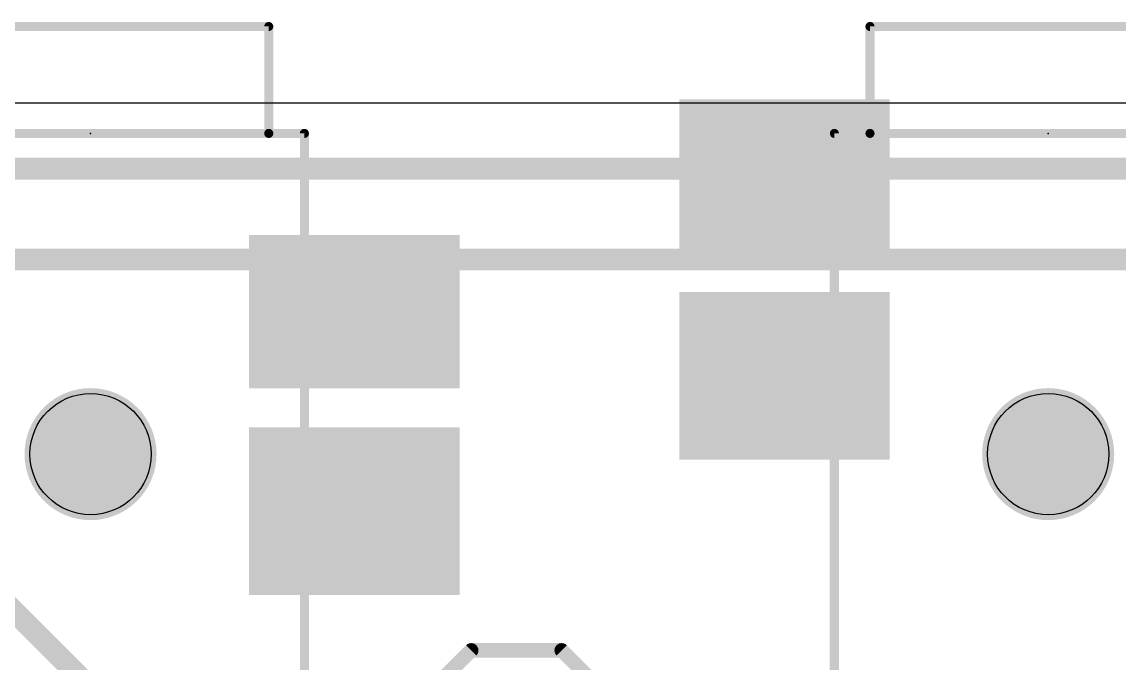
# Model space of a CAD drawing. Extents: x -76 to 580, y -41 to 95.
# Drawn here: x 352.59 to 367.98, y 26.51 to 35.5 of the extents above; entities that cross this region are included whole.
import ezdxf

# ---------------------------------------------------------------- set-up
doc = ezdxf.new("R2010")
doc.units = 0
for name, color, linetype in [('1', 22, 'CONTINUOUS'), ('16', 175, 'CONTINUOUS'), ('20', 7, 'CONTINUOUS'), ('23', 7, 'CONTINUOUS'), ('29', 253, 'CONTINUOUS'), ('30', 253, 'CONTINUOUS'), ('31', 253, 'CONTINUOUS'), ('51', 53, 'CONTINUOUS')]:
    doc.layers.add(name, color=color, linetype=linetype)

# ---------------------------------------------------------------- blocks, each defined once
blk = doc.blocks.new('RECT')
blk.add_solid([(-0.5, -0.5), (0.5, -0.5), (-0.5, 0.5), (0.5, 0.5)])

msp = doc.modelspace()

# ---------------------------------------------------------------- linework, layer by layer
at = {"layer": '16', "const_width": 0.3048}
for points in [[(370.3118, 33.4462), (315.5818, 33.4462)], [(369.7461, 32.1734), (340.1891, 32.1734)], [(357.8667, 21.8496), (349.8057, 29.9106)]]:
    msp.add_lwpolyline(points, dxfattribs=at)
at = {"layer": '20'}
msp.add_line((508.6926, 34.3654), (-51.9016, 34.3654), dxfattribs=at)
for centre in [(353.5534, 29.4411), (366.9884, 29.4411)]:
    msp.add_circle(centre, 0.85, dxfattribs=at)
at = {"layer": '23'}
for p in [(353.5534, 33.9411), (366.9884, 33.9411)]:
    msp.add_point(p, dxfattribs=at)
at = {"layer": '29', "const_width": 0.9262}
for points in [[(353.5534, 28.978, 1), (353.5534, 29.9042, 1), (353.5534, 28.978)], [(366.9884, 28.978, 1), (366.9884, 29.9042, 1), (366.9884, 28.978)]]:
    msp.add_lwpolyline(points, format="xyb", dxfattribs=at)
at = {"layer": '30', "const_width": 0.9262}
for points in [[(353.5534, 28.978, 1), (353.5534, 29.9042, 1), (353.5534, 28.978)], [(366.9884, 28.978, 1), (366.9884, 29.9042, 1), (366.9884, 28.978)]]:
    msp.add_lwpolyline(points, format="xyb", dxfattribs=at)
at = {"layer": '51'}
for points, const_width in [([(356.0534, 35.4411), (351.0534, 35.4411)], 0.127), ([(356.0534, 35.4411), (356.0534, 33.9411)], 0.127), ([(369.4884, 35.4411), (364.4884, 35.4411)], 0.127), ([(364.4884, 35.4411), (364.4884, 33.9411)], 0.127), ([(356.0534, 33.9411), (351.0534, 33.9411)], 0.127), ([(356.5534, 33.9411), (356.0534, 33.9411)], 0.127), ([(356.5534, 33.9411), (356.5534, 18.4411)], 0.127), ([(364.4884, 33.9411), (363.9884, 33.9411)], 0.127), ([(363.9884, 18.4411), (363.9884, 33.9411)], 0.127), ([(369.4884, 33.9411), (364.4884, 33.9411)], 0.127), ([(358.2584, 26.0527), (358.8934, 26.6877)], 0.2032), ([(358.8934, 26.6877), (360.1634, 26.6877)], 0.2032), ([(360.1634, 26.6877), (360.7984, 26.0527)], 0.2032)]:
    msp.add_lwpolyline(points, dxfattribs=dict(at, const_width=const_width))
for points, const_width in [([(356.0851, 35.4411, 1), (356.0216, 35.4411)], 0.0635), ([(356.0534, 35.4094, 1), (356.0534, 35.4729)], 0.0635), ([(364.4884, 35.4729, 1), (364.4884, 35.4094)], 0.0635), ([(364.5202, 35.4411, 1), (364.4567, 35.4411)], 0.0635), ([(356.0534, 33.9729, 1), (356.0534, 33.9094)], 0.0635), ([(356.0216, 33.9411, 1), (356.0851, 33.9411)], 0.0635), ([(356.0534, 33.9094, 1), (356.0534, 33.9729)], 0.0635), ([(356.5851, 33.9411, 1), (356.5216, 33.9411)], 0.0635), ([(356.5534, 33.9094, 1), (356.5534, 33.9729)], 0.0635), ([(363.9884, 33.9729, 1), (363.9884, 33.9094)], 0.0635), ([(364.0202, 33.9411, 1), (363.9567, 33.9411)], 0.0635), ([(364.4884, 33.9729, 1), (364.4884, 33.9094)], 0.0635), ([(364.4567, 33.9411, 1), (364.5202, 33.9411)], 0.0635), ([(364.4884, 33.9094, 1), (364.4884, 33.9729)], 0.0635), ([(358.8934, 26.7385, 1), (358.8934, 26.6369)], 0.1016), ([(358.9294, 26.6518, 1), (358.8575, 26.7236)], 0.1016), ([(360.1994, 26.7236, 1), (360.1275, 26.6518)], 0.1016), ([(360.1634, 26.6369, 1), (360.1634, 26.7385)], 0.1016)]:
    msp.add_lwpolyline(points, format="xyb", dxfattribs=dict(at, const_width=const_width))

# ---------------------------------------------------------------- block references
at = {"layer": '1', "xscale": 2.8, "yscale": 2}
for p in [(363.2884, 33.3411), (357.2534, 31.4411)]:
    msp.add_blockref('RECT', p, dxfattribs=at)
at = {"layer": '1', "xscale": 2.2, "yscale": 2.8, "rotation": 90}
for p in [(363.2884, 30.5411), (357.2534, 28.6411)]:
    msp.add_blockref('RECT', p, dxfattribs=at)
at = {"layer": '29', "xscale": 2.9524, "yscale": 2.1524}
for p in [(363.2884, 33.3411), (357.2534, 31.4411)]:
    msp.add_blockref('RECT', p, dxfattribs=at)
at = {"layer": '29', "xscale": 2.3524, "yscale": 2.9524, "rotation": 90}
for p in [(363.2884, 30.5411), (357.2534, 28.6411)]:
    msp.add_blockref('RECT', p, dxfattribs=at)
at = {"layer": '31', "xscale": 2.8, "yscale": 2}
for p in [(363.2884, 33.3411), (357.2534, 31.4411)]:
    msp.add_blockref('RECT', p, dxfattribs=at)
at = {"layer": '31', "xscale": 2.2, "yscale": 2.8, "rotation": 90}
for p in [(363.2884, 30.5411), (357.2534, 28.6411)]:
    msp.add_blockref('RECT', p, dxfattribs=at)
at = {"layer": '51', "xscale": 0.8, "yscale": 1.5, "rotation": 270}
for p in [(363.2384, 33.3411), (357.3034, 31.4411)]:
    msp.add_blockref('RECT', p, dxfattribs=at)
at = {"layer": '51', "yscale": 1.5, "rotation": 270}
for p in [(363.2384, 30.5411), (357.3034, 28.6411)]:
    msp.add_blockref('RECT', p, dxfattribs=at)

doc.saveas('drawing.dxf')
